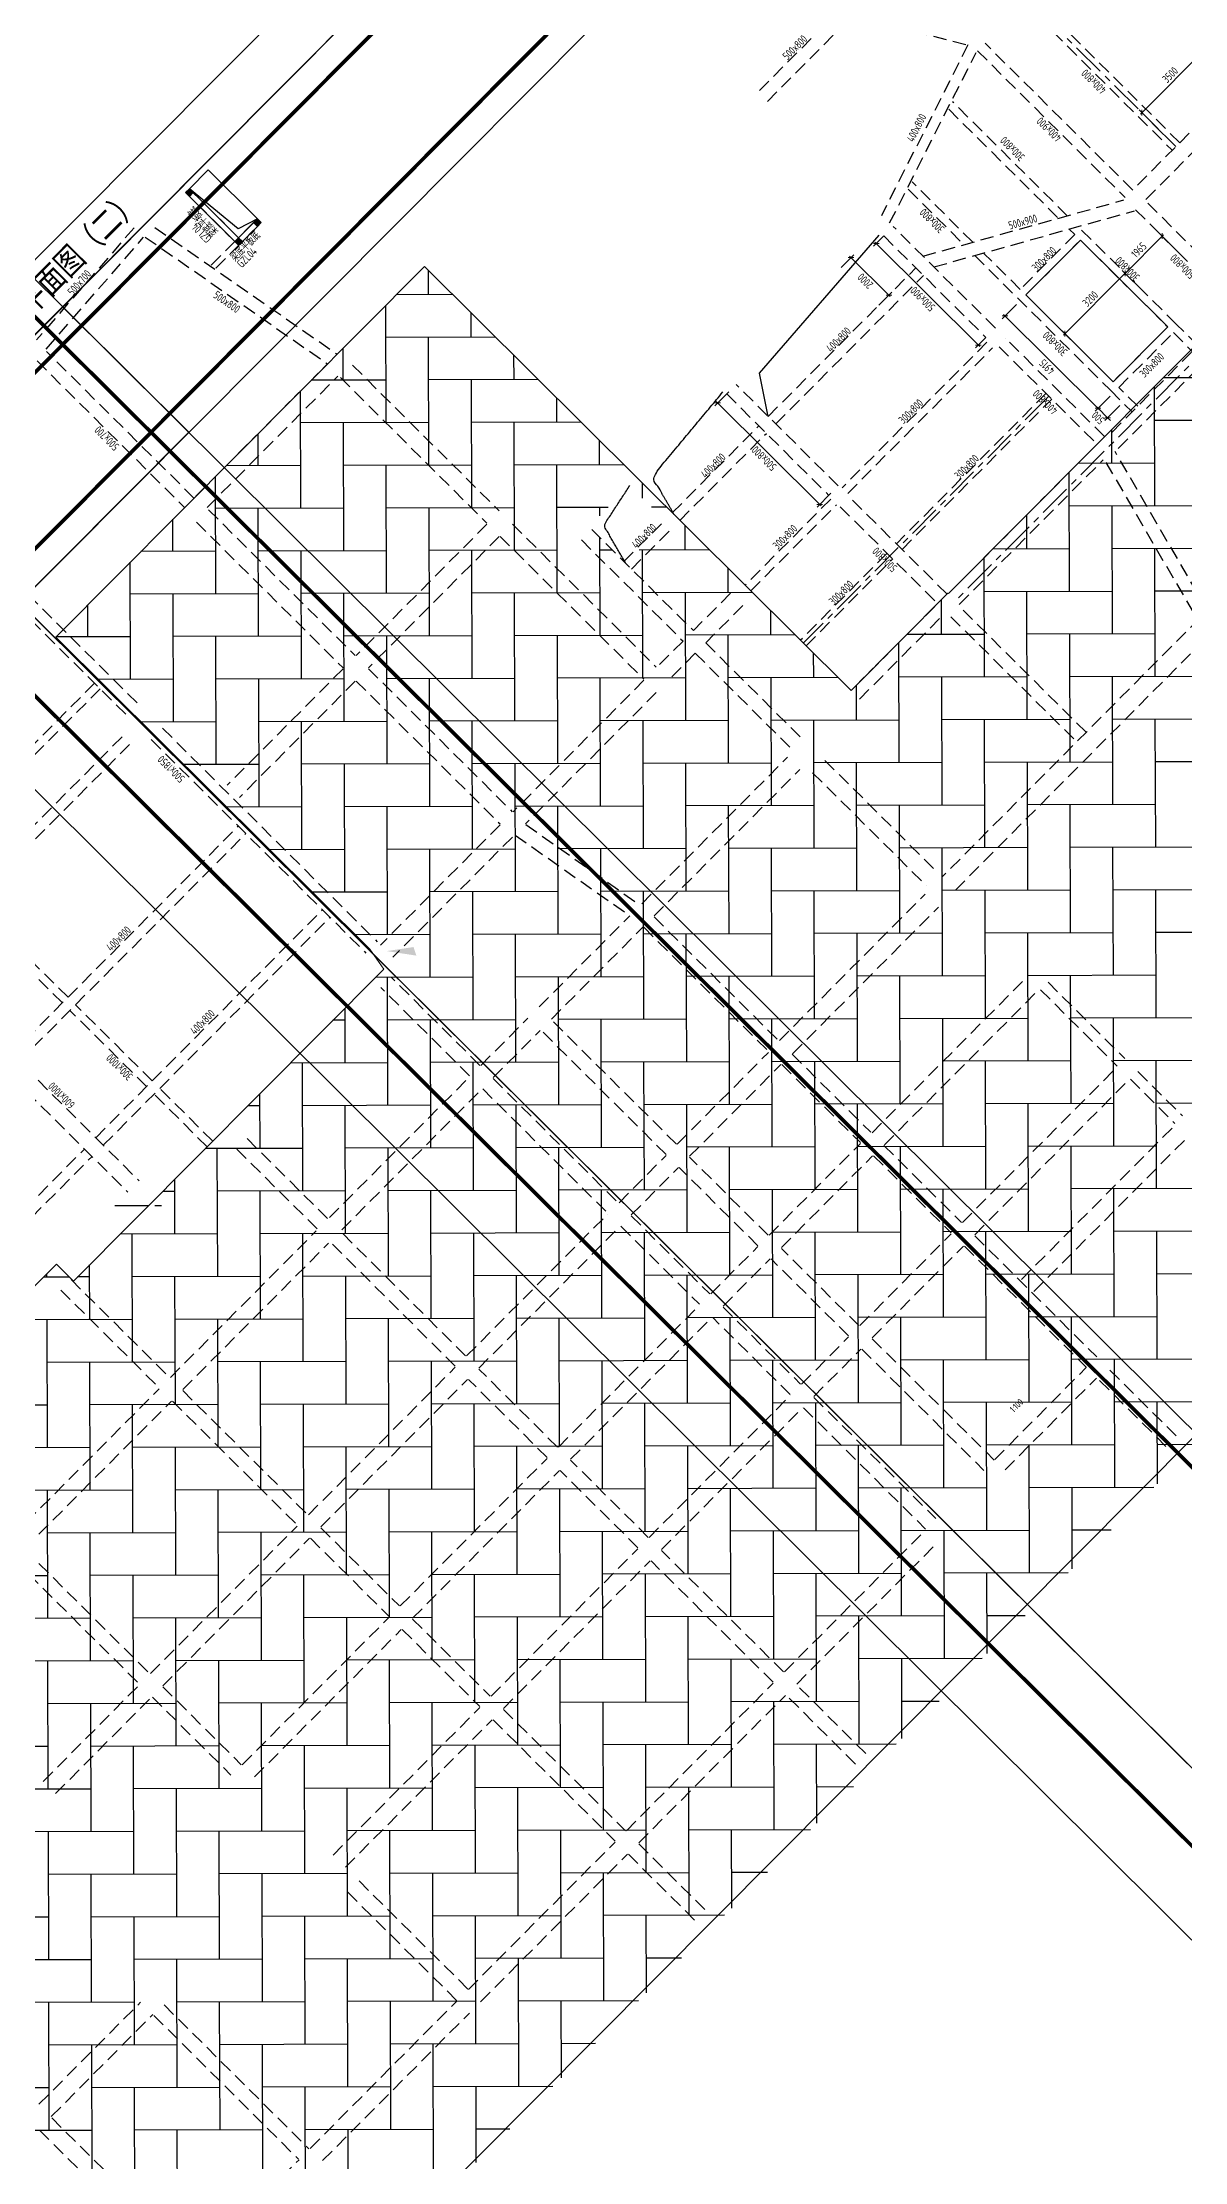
# Model space of a CAD drawing. Extents: x -10019161317 to 520012312, y -3104337261 to 7448155121.
# Drawn here: x 518866898 to 518909706, y 3499840316 to 3499919778 of the extents above; entities that cross this region are included whole.
import ezdxf
from ezdxf.enums import TextEntityAlignment as Align

# ---------------------------------------------------------------- set-up
doc = ezdxf.new("R2010")
doc.units = 0
doc.header["$LTSCALE"] = 1000
doc.header["$MEASUREMENT"] = 0
doc.linetypes.add('CENTER', pattern=[2, 1.25, -0.25, 0.25, -0.25])
doc.linetypes.add('DASHED', pattern=[0.75, 0.5, -0.25])
doc.layers.get('0').update_dxf_attribs({"linetype": 'CONTINUOUS'})
for name, color, linetype in [('__覆盖_S-plan-20-模板施工说明_TEN259BT_设计区$0$S_PLAN_TEXT', 7, 'CONTINUOUS'), ('C-SHET-SHET', 144, 'CONTINUOUS'), ('S_AXIS', 8, 'CENTER'), ('S_AXIS_DIMS', 3, 'CONTINUOUS'), ('S_BEAM', 4, 'DASHED'), ('S_BEAM_SECD_TEXT_VERT', 211, 'CONTINUOUS'), ('S_BEAM_TEXT_HORZ', 7, 'CONTINUOUS'), ('S_COLU', 2, 'CONTINUOUS'), ('S_COLU_HACH', 15, 'CONTINUOUS'), ('S_DETL', 7, 'CONTINUOUS'), ('S_DETL_DIMS', 83, 'CONTINUOUS'), ('S_HOLE', 201, 'CONTINUOUS')]:
    doc.layers.add(name, color=color, linetype=linetype)
doc.layers.add('内框', color=8, linetype='CONTINUOUS', plot=False)
doc.layers.add('板边界', color=1, linetype='CONTINUOUS', lineweight=0)
doc.styles.add('TH-STYLE1', font='Tssdeng.shx', dxfattribs={"width": 0.7, "bigfont": 'Tssdchn.shx'})
doc.styles.add('TH-STYLE3', font='tssdeng.shx', dxfattribs={"width": 0.7, "bigfont": 'tssdchn.shx'})
doc.styles.add('样式 1', font='Tssdeng.shx', dxfattribs={"width": 0.7, "bigfont": 'Tssdchn.shx'})
doc.styles.add('样式 1_yjk', font='Tssdeng.shx', dxfattribs={"width": 0.7, "bigfont": 'Tssdchn.shx'})
doc.styles.add('黑体', font='simhei.ttf')
doc.dimstyles.new('TSSD_100_100', dxfattribs={"dimtxt": 300, "dimasz": 150, "dimexe": 150, "dimexo": 200, "dimgap": 100, "dimtad": 1, "dimdec": 1, "dimdsep": 46, "dimtxsty": 'TH-STYLE3', "dimblk": 'ARCHTICK', "dimcen": -100, "dimdle": 75, "dimclrt": 7, "dimadec": 0, "dimazin": 0, "dimtfac": 1, "dimtdec": 1, "dimtix": 1, "dimtmove": 2, "dimatfit": 3, "dimldrblk": 'ARCHTICK', "dimfxl": 200, "dimtolj": 1, "dimtzin": 0, "dimarcsym": 0})

# ---------------------------------------------------------------- blocks, each defined once
blk = doc.blocks.new('THAPE_A0L_inner')
at = {"layer": '内框'}
for p, q in [((0, 860.8), (378, 860.8)), ((63, 841), (335.4, 841)), ((252, 841), (108, 841)), ((378, 841), (252, 841)), ((1179, 774), (1179, 802))]:
    blk.add_line(p, q, dxfattribs=at)
blk.add_lwpolyline([(0, 0), (1189, 0), (1189, 841), (0, 841)], close=True, dxfattribs=at)
at = {"layer": '内框', "const_width": 1.4}
blk.add_lwpolyline([(25, 831), (25, 10), (1179, 10), (1179, 831)], close=True, dxfattribs=at)
at = {"layer": '内框', "const_width": 0.5}
blk.add_lwpolyline([(1099, 831), (1099, 10)], dxfattribs=at)
at = {"layer": '内框', "style": '黑体', "width": 0.8}
blk.add_attdef('内框名称', (66.25, 846.96), '', height=9, dxfattribs=at)
blk = doc.blocks.new('_ArchTick')
at = {"color": 0, "const_width": 0.25}
blk.add_lwpolyline([(-0.53, -0.53), (0.53, 0.53)], dxfattribs=at)
blk = doc.blocks.new('*D71')
at = {"layer": 'S_AXIS_DIMS', "color": 0, "lineweight": -2, "transparency": 16777216}
for p, q in [((518896829, 3499911333), (518897311, 3499911818)), ((518897152, 3499911764), (518898676, 3499910248)), ((518898247, 3499909923), (518898729, 3499910408))]:
    blk.add_line(p, q, dxfattribs=at)
at = {"layer": 'S_AXIS_DIMS', "color": 0, "lineweight": -2, "transparency": 16777216, "xscale": 150, "yscale": 150, "zscale": 150}
for p, rotation in [((518897205, 3499911711), 135.1572983339821), ((518898623, 3499910301), 315.1572983339822)]:
    blk.add_blockref('_ArchTick', p, dxfattribs=dict(at, rotation=rotation))
at = {"layer": 'S_AXIS_DIMS', "color": 7, "transparency": 16777216, "insert": (518897738, 3499910829), "char_height": 300, "attachment_point": 5, "rotation": 135.1573, "style": 'TH-STYLE3'}
blk.add_mtext('\\A1;2000', dxfattribs=at)
blk = doc.blocks.new('*D119')
at = {"layer": 'S_AXIS_DIMS', "color": 0, "lineweight": -2, "transparency": 16777216}
for p, q in [((518908055, 3499917089), (518910628, 3499919677)), ((518911188, 3499919015), (518910469, 3499919729)), ((518908720, 3499916533), (518908001, 3499917248))]:
    blk.add_line(p, q, dxfattribs=at)
at = {"layer": 'S_AXIS_DIMS', "color": 0, "lineweight": -2, "transparency": 16777216, "xscale": 150, "yscale": 150, "zscale": 150}
for p, rotation in [((518910576, 3499919624), 45.15500888137735), ((518908107, 3499917142), 225.1550088813773)]:
    blk.add_blockref('_ArchTick', p, dxfattribs=dict(at, rotation=rotation))
at = {"layer": 'S_AXIS_DIMS', "color": 7, "transparency": 16777216, "insert": (518909164, 3499918559), "char_height": 300, "attachment_point": 5, "rotation": 45.15501, "style": 'TH-STYLE3'}
blk.add_mtext('\\A1;3500', dxfattribs=at)
blk = doc.blocks.new('*D124')
at = {"layer": 'S_AXIS_DIMS', "color": 0, "lineweight": -2, "transparency": 16777216}
for p, q in [((518906920, 3499906518), (518906357, 3499905951)), ((518906463, 3499906058), (518906356, 3499906163)), ((518906817, 3499905705), (518906463, 3499906058)), ((518907275, 3499906165), (518906711, 3499905599)), ((518906817, 3499905705), (518906923, 3499905599))]:
    blk.add_line(p, q, dxfattribs=at)
at = {"layer": 'S_AXIS_DIMS', "color": 0, "lineweight": -2, "transparency": 16777216, "xscale": 150, "yscale": 150, "zscale": 150}
for p, rotation in [((518906463, 3499906058), 315.1573313149535), ((518906817, 3499905705), 135.1573313149535)]:
    blk.add_blockref('_ArchTick', p, dxfattribs=dict(at, rotation=rotation))
at = {"layer": 'S_AXIS_DIMS', "color": 7, "transparency": 16777216, "insert": (518906464, 3499905704), "char_height": 300, "attachment_point": 5, "rotation": 135.15733, "style": 'TH-STYLE3'}
blk.add_mtext('\\A1;500', dxfattribs=at)
blk = doc.blocks.new('*D125')
at = {"layer": 'S_AXIS_DIMS', "color": 0, "lineweight": -2, "transparency": 16777216}
for p, q in [((518903404, 3499909953), (518902872, 3499909417)), ((518906516, 3499906005), (518902924, 3499909576)), ((518906889, 3499906487), (518906357, 3499905951))]:
    blk.add_line(p, q, dxfattribs=at)
at = {"layer": 'S_AXIS_DIMS', "color": 0, "lineweight": -2, "transparency": 16777216, "xscale": 150, "yscale": 150, "zscale": 150}
for p, rotation in [((518902978, 3499909523), 135.1573313149535), ((518906463, 3499906058), 315.1573313149535)]:
    blk.add_blockref('_ArchTick', p, dxfattribs=dict(at, rotation=rotation))
at = {"layer": 'S_AXIS_DIMS', "color": 7, "transparency": 16777216, "insert": (518904544, 3499907613), "char_height": 300, "attachment_point": 5, "rotation": 135.15733, "style": 'TH-STYLE3'}
blk.add_mtext('\\A1;4915', dxfattribs=at)
blk = doc.blocks.new('*D126')
at = {"layer": 'S_AXIS_DIMS', "color": 0, "lineweight": -2, "transparency": 16777216}
for p, q in [((518908916, 3499912567), (518907424, 3499911067)), ((518909477, 3499911903), (518908757, 3499912620)), ((518908092, 3499910509), (518907371, 3499911226))]:
    blk.add_line(p, q, dxfattribs=at)
at = {"layer": 'S_AXIS_DIMS', "color": 0, "lineweight": -2, "transparency": 16777216, "xscale": 150, "yscale": 150, "zscale": 150}
for p, rotation in [((518908863, 3499912514), 45.15733131495353), ((518907477, 3499911120), 225.1573313149535)]:
    blk.add_blockref('_ArchTick', p, dxfattribs=dict(at, rotation=rotation))
at = {"layer": 'S_AXIS_DIMS', "color": 7, "transparency": 16777216, "insert": (518907993, 3499911993), "char_height": 300, "attachment_point": 5, "rotation": 45.15733, "style": 'TH-STYLE3'}
blk.add_mtext('\\A1;1965', dxfattribs=at)
blk = doc.blocks.new('*D127')
at = {"layer": 'S_AXIS_DIMS', "color": 0, "lineweight": -2, "transparency": 16777216}
for p, q in [((518907530, 3499911174), (518905168, 3499908798)), ((518908092, 3499910509), (518907371, 3499911226)), ((518905802, 3499908273), (518905114, 3499908957))]:
    blk.add_line(p, q, dxfattribs=at)
at = {"layer": 'S_AXIS_DIMS', "color": 0, "lineweight": -2, "transparency": 16777216, "xscale": 150, "yscale": 150, "zscale": 150}
for p, rotation in [((518907477, 3499911120), 45.15733131495353), ((518905221, 3499908852), 225.1573313149535)]:
    blk.add_blockref('_ArchTick', p, dxfattribs=dict(at, rotation=rotation))
at = {"layer": 'S_AXIS_DIMS', "color": 7, "transparency": 16777216, "insert": (518906172, 3499910162), "char_height": 300, "attachment_point": 5, "rotation": 45.15733, "style": 'TH-STYLE3'}
blk.add_mtext('\\A1;3200', dxfattribs=at)
blk = doc.blocks.new('*D138')
at = {"layer": 'S_DETL_DIMS', "color": 0, "lineweight": -2, "transparency": 16777216}
for p, q in [((518892622, 3499906678), (518892100, 3499906153)), ((518896088, 3499902399), (518892153, 3499906313)), ((518896451, 3499902870), (518895929, 3499902346))]:
    blk.add_line(p, q, dxfattribs=at)
at = {"layer": 'S_DETL_DIMS', "color": 0, "lineweight": -2, "transparency": 16777216, "xscale": 150, "yscale": 150, "zscale": 150}
for p, rotation in [((518892206, 3499906260), 135.1572922776813), ((518896035, 3499902452), 315.1572922776813)]:
    blk.add_blockref('_ArchTick', p, dxfattribs=dict(at, rotation=rotation))
at = {"layer": 'S_DETL_DIMS', "color": 7, "transparency": 16777216, "insert": (518893944, 3499904179), "char_height": 300, "attachment_point": 5, "rotation": 135.15729, "style": 'TH-STYLE3'}
blk.add_mtext('\\A1;500x800', dxfattribs=at)
blk = doc.blocks.new('*D139')
at = {"layer": 'S_DETL_DIMS', "color": 0, "lineweight": -2, "transparency": 16777216}
for p, q in [((518898432, 3499912520), (518898046, 3499912132)), ((518902034, 3499908378), (518898099, 3499912291)), ((518902261, 3499908712), (518901875, 3499908324))]:
    blk.add_line(p, q, dxfattribs=at)
at = {"layer": 'S_DETL_DIMS', "color": 0, "lineweight": -2, "transparency": 16777216, "xscale": 150, "yscale": 150, "zscale": 150}
for p, rotation in [((518898152, 3499912238), 135.1572922776813), ((518901981, 3499908431), 315.1572922776813)]:
    blk.add_blockref('_ArchTick', p, dxfattribs=dict(at, rotation=rotation))
at = {"layer": 'S_DETL_DIMS', "color": 7, "transparency": 16777216, "insert": (518899890, 3499910157), "char_height": 300, "attachment_point": 5, "rotation": 135.15729, "style": 'TH-STYLE3'}
blk.add_mtext('\\A1;500x900', dxfattribs=at)
blk = doc.blocks.new('A$C0B490805')
at = {"layer": 'S_COLU_HACH'}
h = blk.add_hatch(color=256, dxfattribs=at)
h.dxf.hatch_style = 1
h.paths.add_polyline_path([(-500, 0), (-500, 500), (0, 500), (0, 0)])
at = {"layer": 'S_COLU'}
blk.add_lwpolyline([(-500, 0), (-500, 500), (0, 500), (0, 0)], close=True, dxfattribs=at)

msp = doc.modelspace()

# ---------------------------------------------------------------- hatches: boundary and pattern name
at = {"transparency": 33554585}
h = msp.add_hatch(dxfattribs=at)
h.set_pattern_fill('AR-HBONE', color=256, scale=400, style=0)
h.set_pattern_definition([(90.1573, (518774045.8, 3499953226.2), (-1604.387, 1595.6), [4800, -1600]), (180.1573, (518774041.4, 3499954826.2), (-1604.387, 1595.6), [4800, -1600])])
edge = h.paths.add_edge_path()
edge.add_line((518926254.3366, 3499890719.8027), (518925343.9392, 3499894058.7823))
edge.add_line((518925343.9392, 3499894058.7823), (518924105.0752, 3499896358.3784))
edge.add_line((518924105.0752, 3499896358.3784), (518922603.6995, 3499898212.0496))
edge.add_line((518922603.6995, 3499898212.0496), (518916911.281, 3499903873.2916))
edge.add_line((518916911.281, 3499903873.2916), (518917087.5716, 3499904050.5531))
edge.add_line((518917087.5716, 3499904050.5531), (518916591.2396, 3499904544.1668))
edge.add_line((518916591.2396, 3499904544.1668), (518916582.2525, 3499904535.1302))
edge.add_line((518916582.2525, 3499904535.1302), (518912348.8804, 3499909708.8961))
edge.add_line((518912348.8804, 3499909708.8961), (518912440.2221, 3499909800.7408))
edge.add_line((518912440.2221, 3499909800.7408), (518911943.89, 3499910294.3545))
edge.add_line((518911943.89, 3499910294.3545), (518911450.2763, 3499909798.0224))
edge.add_line((518911450.2763, 3499909798.0224), (518911468.0025, 3499909780.3934))
edge.add_line((518911468.0025, 3499909780.3934), (518900855.3077, 3499899109.2542))
edge.add_line((518900855.3077, 3499899109.2542), (518900837.5816, 3499899126.8833))
edge.add_line((518900837.5816, 3499899126.8833), (518897205.9911, 3499895475.2934))
edge.add_line((518897205.9911, 3499895475.2934), (518881217.0084, 3499911376.7063))
edge.add_line((518881217.0084, 3499911376.7063), (518867395.8323, 3499897479.4165))
edge.add_line((518867395.8323, 3499897479.4165), (518879165.9928, 3499885773.7198))
edge.add_line((518879165.9928, 3499885773.7198), (518879698.356, 3499885032.713))
edge.add_line((518879698.356, 3499885032.713), (518868063.1757, 3499873333.4575))
edge.add_line((518868063.1757, 3499873333.4575), (518867425.0359, 3499873968.1023))
edge.add_line((518867425.0359, 3499873968.1023), (518863194.0587, 3499869713.8249))
edge.add_line((518863194.0587, 3499869713.8249), (518863832.1979, 3499869079.1807))
edge.add_line((518863832.1979, 3499869079.1807), (518829702.3351, 3499834761.364))
edge.add_line((518829702.3351, 3499834761.364), (518829418.7137, 3499835043.4319))
edge.add_line((518829418.7137, 3499835043.4319), (518829207.1757, 3499834830.714))
edge.add_line((518829207.1757, 3499834830.714), (518821655.8336, 3499842340.6982))
edge.add_line((518821655.8336, 3499842340.6982), (518811113.6381, 3499831740.5299))
edge.add_line((518811113.6381, 3499831740.5299), (518817495.0645, 3499825393.9981))
edge.add_line((518817495.0645, 3499825393.9981), (518820104.1655, 3499828017.4675))
edge.add_line((518820104.1655, 3499828017.4675), (518815211.7492, 3499832883.0887))
edge.add_line((518815211.7492, 3499832883.0887), (518820324.1764, 3499838023.6703))
edge.add_line((518820324.1764, 3499838023.6703), (518833618.7855, 3499824801.8742))
edge.add_line((518833618.7855, 3499824801.8742), (518836862.5363, 3499828063.4885))
edge.add_line((518836862.5363, 3499828063.4885), (518834770.7631, 3499830143.8053))
edge.add_line((518834770.7631, 3499830143.8053), (518845912.3296, 3499841346.7289))
edge.add_line((518845912.3296, 3499841346.7289), (518865092.1069, 3499822271.9967))
edge.add_line((518865092.1069, 3499822271.9967), (518921682.8187, 3499878678.0165))
edge.add_arc((518912868.9209, 3499888912.7595), 13506.8412, 310.734186066, 367.688497263)
h.paths.add_polyline_path([(518887377.9936, 3499901617.8921), (518888911.8879, 3499903159.9309), (518890294.452, 3499901784.9388), (518888760.7107, 3499900242.7461)], flags=16)

# ---------------------------------------------------------------- linework, layer by layer
at = {"layer": '__覆盖_S-plan-20-模板施工说明_TEN259BT_设计区$0$S_PLAN_TEXT'}
msp.add_solid([(518880806.3084, 3499885857.1086), (518880915.5533, 3499885535.5436), (518879801.5564, 3499885705.8694)], dxfattribs=at)
at = {"layer": 'S_AXIS'}
for p, q in [((518909382.9706, 3499915873.5202), (518832380.5913, 3499992454.1671)), ((518933491.7529, 3499931393.6356), (518901121.2141, 3499898844.8311)), ((518904618.0634, 3499906508.8928), (518895415.6891, 3499897255.8811)), ((518869611.074, 3499876166.1844), (518871449.5437, 3499876171.2341))]:
    msp.add_line(p, q, dxfattribs=at)
at = {"layer": 'S_BEAM'}
for p, q in [((518909524.0042, 3499916015.3282), (518903993.447, 3499921515.5952)), ((518896764.7856, 3499920983.1267), (518893714.9219, 3499917916.4674)), ((518897383.4618, 3499920754.3404), (518901585.6634, 3499919680.6855)), ((518903711.381, 3499921231.978), (518909241.9381, 3499915731.711)), ((518894069.4448, 3499917563.8862), (518897119.3085, 3499920630.5455)), ((518914107.6756, 3499920624.1539), (518907831.6894, 3499914313.6546)), ((518908257.1168, 3499913890.5571), (518914533.1014, 3499920201.0548)), ((518901585.6634, 3499919680.6855), (518898342.6227, 3499913280.8906)), ((518898651.9915, 3499913006.4759), (518901894.1187, 3499919404.4683)), ((518901948.4693, 3499919459.3705), (518907479.0264, 3499913959.1035)), ((518907761.0914, 3499914242.7218), (518902230.5342, 3499919742.9888)), ((518905308.5608, 3499913277.2146), (518901011.033, 3499917551.1775)), ((518900868.4739, 3499917269.8524), (518904976.5761, 3499913184.2764)), ((518901767.3912, 3499912285.8737), (518899490.4029, 3499914550.3764)), ((518874107.7742, 3499912311.5597), (518872264.5808, 3499914145.202)), ((518874248.8068, 3499912453.3688), (518872405.6133, 3499914287.0111)), ((518899347.8439, 3499914269.0513), (518901435.4065, 3499912192.9355)), ((518899901.7055, 3499911763.58), (518907426.6936, 3499913870.1802)), ((518911873.4439, 3499910223.5189), (518908221.8579, 3499913855.1057)), ((518870332.5834, 3499912822.8439), (518866679.0793, 3499908628.8556)), ((518871106.9309, 3499912839.3663), (518877943.5174, 3499908085.1271)), ((518873228.1463, 3499911427.2832), (518874954.0983, 3499913162.4091)), ((518873401.2421, 3499911317.5147), (518875095.7856, 3499913021.3889)), ((518902613.448, 3499909066.6776), (518898784.609, 3499912874.5631)), ((518900309.1077, 3499911358.408), (518907834.0962, 3499913465.0084)), ((518905383.9812, 3499912779.1053), (518905589.2613, 3499912574.9508)), ((518909392.1383, 3499909216.0288), (518905715.9658, 3499912872.0435)), ((518907869.2767, 3499913500.5828), (518911520.8627, 3499909868.9961)), ((518867034.3762, 3499908275.5046), (518870687.88, 3499912469.4926)), ((518870748.8799, 3499912479.3441), (518877585.5617, 3499907725.0386)), ((518898432.0283, 3499912520.0398), (518902260.8672, 3499908712.1542)), ((518905589.275, 3499912574.9645), (518903544.2901, 3499910518.7181)), ((518903757.0179, 3499910307.1835), (518905801.9757, 3499912363.4027)), ((518905801.9757, 3499912363.4027), (518909074.2327, 3499909109.0888)), ((518894101.9618, 3499905755.23), (518899637.4562, 3499911321.2086)), ((518901842.8116, 3499911787.7643), (518906924.0703, 3499906734.368)), ((518903544.2901, 3499910518.7181), (518902174.7963, 3499911880.7025)), ((518894385.5801, 3499905473.165), (518899919.6984, 3499911037.7597)), ((518907029.2615, 3499907052.8561), (518903757.0046, 3499910307.1701)), ((518911556.4704, 3499909762.9889), (518906796.5932, 3499904976.8987)), ((518909074.2327, 3499909109.0888), (518907029.2615, 3499907052.8561)), ((518907222.0207, 3499904553.8012), (518911981.8978, 3499909339.8914)), ((518907241.9756, 3499906841.3077), (518909286.9468, 3499908897.5404)), ((518909286.9468, 3499908897.5404), (518909995.2228, 3499908193.1434)), ((518910206.7715, 3499908405.8571), (518909392.1386, 3499909216.0285)), ((518872578.76, 3499902690.9694), (518867048.2469, 3499908191.1926)), ((518902296.7196, 3499908535.4636), (518896866.9935, 3499903075.8593)), ((518897079.7073, 3499902864.3106), (518902509.4334, 3499908323.9149)), ((518902756.8096, 3499908359.9609), (518906408.3871, 3499904728.3667)), ((518903003.4808, 3499908678.8718), (518903003.4354, 3499908678.8262)), ((518906690.4521, 3499905011.985), (518903038.8746, 3499908643.5792)), ((518866695.6657, 3499907836.6697), (518872226.1787, 3499902336.4465)), ((518872649.32, 3499902761.8343), (518877550.2172, 3499907689.6844)), ((518873074.7475, 3499902338.7368), (518877975.6264, 3499907266.6051)), ((518878064.1783, 3499907213.7969), (518883559.2832, 3499901748.788)), ((518878522.5339, 3499907674.6766), (518884017.6388, 3499902209.6677)), ((518892543.9496, 3499906599.5362), (518896372.8526, 3499902791.6036)), ((518896725.434, 3499903146.1262), (518892896.5308, 3499906954.0591)), ((518904511.7068, 3499906614.6674), (518898905.6943, 3499900977.807)), ((518899118.408, 3499900766.2582), (518904724.4201, 3499906403.1182)), ((518906924.07, 3499906734.3683), (518907738.7031, 3499905924.1968)), ((518907950.2518, 3499906136.9106), (518907241.9756, 3499906841.3077)), ((518890505.6105, 3499902139.0735), (518893749.3806, 3499905400.7071)), ((518890789.2288, 3499901857.0085), (518894032.9989, 3499905118.6422)), ((518916097.6279, 3499904047.8327), (518900619.4059, 3499888484.219)), ((518906249.8141, 3499904533.4683), (518900855.3886, 3499899109.3355)), ((518901263.0769, 3499898703.8527), (518906657.5024, 3499904127.9854)), ((518906758.12, 3499904027.9189), (518910198.8411, 3499898116.5645)), ((518910568.207, 3499898475.9195), (518907101.2436, 3499904432.3597)), ((518862111.9146, 3499903298.5945), (518870478.6564, 3499894977.6792)), ((518901115.7377, 3499887990.605), (518916593.96, 3499903554.219)), ((518861688.8172, 3499902873.1669), (518870055.559, 3499894552.2516)), ((518896443.8956, 3499902650.4323), (518893235.3353, 3499899424.2023)), ((518893448.049, 3499899212.6536), (518896656.6093, 3499902438.8836)), ((518900802.391, 3499899091.4982), (518897150.8615, 3499902723.0288)), ((518872669.6674, 3499901789.6147), (518878164.7723, 3499896324.6058)), ((518873128.023, 3499902250.4944), (518878623.1279, 3499896785.4855)), ((518883559.3621, 3499901713.4509), (518878658.4831, 3499896785.5826)), ((518884513.9708, 3499901716.054), (518889902.7006, 3499896356.8376)), ((518888689.8023, 3499900313.268), (518890223.5276, 3499901855.4375)), ((518896798.28, 3499902368.5061), (518900449.8098, 3499898736.9753)), ((518884020.2418, 3499901255.0953), (518879119.3629, 3499896327.227)), ((518884055.6152, 3499901255.1743), (518889444.345, 3499895895.9578)), ((518887096.5513, 3499901122.1026), (518890907.6543, 3499897331.8725)), ((518887484.3906, 3499901512.0778), (518891295.4936, 3499897721.8477)), ((518888973.4206, 3499900031.2031), (518890507.1459, 3499901573.3725)), ((518898553.1134, 3499900623.2837), (518895309.3896, 3499897361.6692)), ((518895522.1033, 3499897150.1205), (518898765.8271, 3499900411.735)), ((518892688.1853, 3499899122.2092), (518891295.4936, 3499897721.8477)), ((518893149.0651, 3499898663.8536), (518891756.3734, 3499897263.4921)), ((518900343.9682, 3499898630.5508), (518897206.0188, 3499895475.2657)), ((518906013.8776, 3499893908.5542), (518901298.7234, 3499898597.8841)), ((518897525.0865, 3499895157.9719), (518900663.0359, 3499898313.257)), ((518900946.1418, 3499898243.3616), (518905661.2964, 3499893554.0313)), ((518890907.6543, 3499897331.8725), (518889938.0561, 3499896356.9345)), ((518891368.5341, 3499896873.5169), (518890398.9358, 3499895898.5789)), ((518891368.5341, 3499896873.5169), (518895037.8459, 3499893224.3015)), ((518891756.3734, 3499897263.4921), (518895425.6853, 3499893614.2766)), ((518878164.8694, 3499896289.2506), (518873827.6741, 3499891928.1702)), ((518879119.4599, 3499896291.8718), (518884508.208, 3499890932.6373)), ((518868850.2289, 3499895750.9799), (518860353.0347, 3499887207.003)), ((518869062.9425, 3499895539.431), (518860565.7483, 3499886995.4541)), ((518878625.7492, 3499895830.895), (518874288.5539, 3499891469.8146)), ((518878661.1044, 3499895830.9921), (518884049.8524, 3499890471.7575)), ((518889444.4424, 3499895860.6024), (518884543.5639, 3499890932.7337)), ((518889905.3222, 3499895402.2468), (518885004.4437, 3499890474.3781)), ((518869880.9871, 3499893738.5673), (518861877.4235, 3499885690.925)), ((518871400.4161, 3499894060.9682), (518879448.0873, 3499886057.3759)), ((518870164.6055, 3499893456.5024), (518862161.0419, 3499885408.8601)), ((518870977.3187, 3499893635.5406), (518879024.9899, 3499885631.9484)), ((518889361.3854, 3499887481.1276), (518894826.3943, 3499892976.2326)), ((518889822.2651, 3499887022.772), (518895287.2741, 3499892517.877)), ((518895764.9091, 3499892395.4444), (518900019.1839, 3499888164.4698)), ((518896223.2647, 3499892856.3241), (518900477.5395, 3499888625.3496)), ((518865741.7237, 3499881847.7904), (518874238.9299, 3499890391.794)), ((518866025.3421, 3499881565.7254), (518874522.5483, 3499890109.729)), ((518884049.9502, 3499890436.4016), (518879572.1695, 3499885933.9607)), ((518884510.83, 3499889978.046), (518880033.0493, 3499885475.6052)), ((518884620.8189, 3499890053.1893), (518888913.9284, 3499887031.2066)), ((518885014.2839, 3499890448.8211), (518889286.6538, 3499887441.4373)), ((518867857.1805, 3499883974.8978), (518864276.5433, 3499887536.0124)), ((518894519.6935, 3499882351.0709), (518899984.7025, 3499887846.1758)), ((518895016.0256, 3499881857.4572), (518900481.0345, 3499887352.5621)), ((518867645.6318, 3499883762.184), (518864064.9946, 3499887323.2986)), ((518868896.9781, 3499878709.8181), (518877394.1843, 3499887253.8217)), ((518869180.5964, 3499878427.7531), (518877677.8026, 3499886971.7568)), ((518885518.2501, 3499883616.8281), (518888913.9284, 3499887031.2066)), ((518885979.1298, 3499883158.4725), (518889399.1677, 3499886597.3446)), ((518889434.5229, 3499886597.4417), (518894114.2251, 3499881943.3695)), ((518889822.3622, 3499886987.4168), (518894502.0645, 3499882333.3447)), ((518862480.1125, 3499885091.537), (518870527.7846, 3499877087.9438)), ((518862057.0151, 3499884666.1095), (518870104.6873, 3499876662.5162)), ((518882909.052, 3499881028.7138), (518879576.5367, 3499884342.9773)), ((518883296.8914, 3499881418.689), (518879964.3761, 3499884732.9525)), ((518897994.0203, 3499878895.7773), (518903670.5756, 3499884603.5936)), ((518904307.9401, 3499884251.789), (518907179.5755, 3499881395.8812)), ((518904590.0051, 3499884535.4074), (518907461.6405, 3499881679.4995)), ((518870800.8468, 3499880624.1722), (518867929.2467, 3499883480.1155)), ((518871012.3955, 3499880836.8859), (518868140.7954, 3499883692.8293)), ((518898454.9001, 3499878437.4218), (518904131.4553, 3499884145.238)), ((518883332.2465, 3499881418.7861), (518885095.1526, 3499883191.4006)), ((518883793.1263, 3499880960.4305), (518885556.0324, 3499882733.045)), ((518890271.0894, 3499878079.0704), (518885591.3877, 3499882733.142)), ((518890658.9288, 3499878469.0456), (518885979.227, 3499883123.1171)), ((518890694.2844, 3499878469.1423), (518894114.3222, 3499881908.0144)), ((518894998.3965, 3499881839.731), (518897940.9365, 3499878913.3069)), ((518877655.6889, 3499875710.9675), (518882909.1491, 3499880993.3586)), ((518891155.1641, 3499878010.7867), (518894575.202, 3499881449.6588)), ((518894610.5572, 3499881449.7558), (518897553.0972, 3499878523.3317)), ((518901379.7104, 3499875528.6231), (518907056.2692, 3499881236.4429)), ((518907957.9726, 3499881185.8858), (518909624.2292, 3499879528.7551)), ((518873069.727, 3499878367.6626), (518871084.4617, 3499880342.1037)), ((518873281.2757, 3499878580.3763), (518871296.0104, 3499880554.8175)), ((518878116.5687, 3499875252.6119), (518883370.0288, 3499880535.0031)), ((518883405.3841, 3499880535.1001), (518888085.0862, 3499875881.0281)), ((518883793.2234, 3499880925.0753), (518888472.9256, 3499876271.0032)), ((518901840.5902, 3499875070.2675), (518907517.149, 3499880778.0873)), ((518907675.9076, 3499880902.2675), (518909342.1642, 3499879245.1368)), ((518877585.0756, 3499875675.4181), (518874465.2741, 3499878778.1328)), ((518909236.584, 3499879068.0695), (518903542.3972, 3499873342.5247)), ((518909697.4637, 3499878609.7139), (518904003.277, 3499872884.1691)), ((518861986.3878, 3499871761.1685), (518868473.8807, 3499878284.3905)), ((518862270.0062, 3499871479.1036), (518868757.4991, 3499878002.3256)), ((518877197.2362, 3499875285.4429), (518874077.4348, 3499878388.1576)), ((518888508.2808, 3499876271.1003), (518890271.1869, 3499878043.7148)), ((518894097.8012, 3499875049.0073), (518891155.2608, 3499877975.4318)), ((518894133.1564, 3499875049.1044), (518897553.1967, 3499878487.9789)), ((518894594.0362, 3499874590.7488), (518898014.0764, 3499878029.6233)), ((518898049.4292, 3499878029.718), (518900956.517, 3499875138.552)), ((518898437.2686, 3499878419.6932), (518901344.3563, 3499875528.5272)), ((518888969.1606, 3499875812.7448), (518890732.0667, 3499877585.3592)), ((518893709.9619, 3499874659.0321), (518890767.4215, 3499877585.4567)), ((518882796.4651, 3499870527.8294), (518888085.1834, 3499875845.6729)), ((518888969.2576, 3499875777.3895), (518891911.7977, 3499872850.9654)), ((518871697.0663, 3499869719.5305), (518877162.0752, 3499875214.6354)), ((518872157.9461, 3499869261.175), (518877622.955, 3499874756.2798)), ((518882373.2705, 3499870137.7571), (518877693.5683, 3499874791.8292)), ((518882761.1098, 3499870527.7323), (518878081.4076, 3499875181.8044)), ((518883257.3449, 3499870069.4738), (518888546.0631, 3499875387.3173)), ((518888581.4183, 3499875387.4144), (518891523.9584, 3499872460.9902)), ((518891947.1529, 3499872851.0625), (518893710.059, 3499874623.6769)), ((518897536.5763, 3499871664.3247), (518900956.6141, 3499875103.1968)), ((518897997.456, 3499871205.9691), (518901417.4939, 3499874644.8412)), ((518901452.849, 3499874644.9383), (518906026.1944, 3499870096.6406)), ((518901840.6884, 3499875034.9135), (518906414.0338, 3499870486.6157)), ((518892408.0327, 3499872392.7069), (518894170.9387, 3499874165.3213)), ((518897113.3817, 3499871274.2524), (518894206.294, 3499874165.4184)), ((518897501.221, 3499871664.2276), (518894594.1333, 3499874555.3936)), ((518867974.6732, 3499873386.2779), (518871661.7111, 3499869719.4334)), ((518867586.8338, 3499872996.3027), (518871273.8718, 3499869329.4582)), ((518886235.3383, 3499867107.7927), (518891524.0554, 3499872425.635)), ((518892408.1298, 3499872357.3517), (518895315.2175, 3499869466.1857)), ((518886696.2181, 3499866649.4371), (518891984.9352, 3499871967.2794)), ((518894927.3782, 3499869076.2105), (518892020.2904, 3499871967.3765)), ((518895350.5716, 3499869466.2816), (518897113.4788, 3499871238.8972)), ((518895811.4513, 3499869007.926), (518897574.3586, 3499870780.5416)), ((518897609.7138, 3499870780.6387), (518902183.0591, 3499866232.341)), ((518897997.5531, 3499871170.6139), (518902570.8985, 3499866622.3162)), ((518876873.1006, 3499864571.8448), (518882373.3676, 3499870102.402)), ((518886199.9819, 3499867107.6945), (518883257.4419, 3499870034.1186)), ((518902588.5275, 3499866640.0423), (518906008.5654, 3499870078.9144)), ((518906910.3658, 3499869993.002), (518909498.3829, 3499867419.1592)), ((518865773.7018, 3499863763.5459), (518871273.9688, 3499869294.1031)), ((518872158.0432, 3499869225.8197), (518876837.7453, 3499864571.7477)), ((518877333.9804, 3499864113.4892), (518882834.2474, 3499869644.0464)), ((518885812.1426, 3499866717.7193), (518882869.6025, 3499869644.1434)), ((518902978.5027, 3499866252.203), (518906398.5405, 3499869691.0751)), ((518906522.5265, 3499869603.0268), (518909110.5436, 3499867029.184)), ((518866234.5816, 3499863305.1903), (518871734.8486, 3499868835.7475)), ((518871770.2038, 3499868835.8445), (518876449.906, 3499864181.7725)), ((518889638.7558, 3499863723.0107), (518894927.4753, 3499869040.8553)), ((518890099.6356, 3499863264.6551), (518895388.355, 3499868582.4997)), ((518895423.7102, 3499868582.5968), (518899997.0556, 3499864034.299)), ((518895811.5496, 3499868972.572), (518900384.8949, 3499864424.2742)), ((518880311.9738, 3499861151.8081), (518885812.2409, 3499866682.3653)), ((518880772.8536, 3499860693.4525), (518886273.1206, 3499866224.0097)), ((518889215.5624, 3499863332.9396), (518886308.4747, 3499866224.1056)), ((518889603.4017, 3499863722.9147), (518886696.314, 3499866614.0808)), ((518870949.7361, 3499858615.8601), (518876450.0032, 3499864146.4173)), ((518871410.6159, 3499858157.5045), (518876910.8829, 3499863688.0617)), ((518876946.2381, 3499863688.1588), (518879888.7781, 3499860761.7346)), ((518877334.0774, 3499864078.1339), (518880276.6175, 3499861151.7098)), ((518894708.4344, 3499858681.1004), (518899997.1527, 3499863998.9438)), ((518895169.3142, 3499858222.7448), (518900458.0324, 3499863540.5883)), ((518865846.8393, 3499862879.8599), (518870526.5415, 3499858225.7878)), ((518866234.6787, 3499863269.8351), (518870914.3809, 3499858615.763)), ((518883715.3913, 3499857767.026), (518889215.6583, 3499863297.5832)), ((518884176.2711, 3499857308.6704), (518889676.5381, 3499862839.2276)), ((518894285.2398, 3499858291.0281), (518889711.8945, 3499862839.3259)), ((518894673.0792, 3499858681.0033), (518890099.7338, 3499863229.301)), ((518874388.6082, 3499855195.8222), (518879888.8752, 3499860726.3794)), ((518880772.9495, 3499860658.0961), (518883680.0373, 3499857766.9301)), ((518874849.488, 3499854737.4666), (518880349.755, 3499860268.0238)), ((518880385.1102, 3499860268.1209), (518883292.1979, 3499857376.9549)), ((518866930.3102, 3499854574.2991), (518870526.6387, 3499858190.4326)), ((518871410.7129, 3499858122.1493), (518874353.253, 3499855195.7251)), ((518888785.0699, 3499852725.1158), (518894285.3369, 3499858255.6729)), ((518897757.4284, 3499855613.5467), (518895169.4112, 3499858187.3896)), ((518867391.19, 3499854115.9435), (518870987.5184, 3499857732.077)), ((518871022.8736, 3499857732.1741), (518873965.4136, 3499854805.75)), ((518877792.0268, 3499851811.0413), (518883292.2938, 3499857341.5985)), ((518884176.3693, 3499857273.3164), (518888749.7147, 3499852725.0187)), ((518889245.9497, 3499852266.7602), (518894746.2167, 3499857797.3174)), ((518897369.589, 3499855223.5715), (518894781.5719, 3499857797.4144)), ((518878252.9066, 3499851352.6858), (518883753.1736, 3499856883.2429)), ((518883788.53, 3499856883.3412), (518888361.8753, 3499852335.0435)), ((518882861.7054, 3499846769.1311), (518888361.9724, 3499852299.6883)), ((518883322.5852, 3499846310.7755), (518888822.8522, 3499851841.3327)), ((518888858.2074, 3499851841.4298), (518891446.2245, 3499849267.5869)), ((518889246.0467, 3499852231.405), (518891834.0639, 3499849657.562)), ((518882843.9793, 3499846786.7602), (518878623.9189, 3499850981.232)), ((518882420.8818, 3499846361.3327), (518878202.0593, 3499850557.0492)), ((518866769.1078, 3499842464.6071), (518870576.9849, 3499846293.4544)), ((518871461.1563, 3499846189.8159), (518876885.3567, 3499840795.3232)), ((518876938.3409, 3499840813.1465), (518882438.608, 3499846343.7036)), ((518867229.9876, 3499842006.2515), (518871037.8647, 3499845835.0988)), ((518871073.317, 3499845799.8407), (518876497.5173, 3499840405.348)), ((518877399.2207, 3499840354.7909), (518882899.4877, 3499845885.348)), ((518866789.4552, 3499841492.3875), (518872213.6555, 3499836097.8949)), ((518867247.8108, 3499841953.2673), (518872672.0111, 3499836558.7746)), ((518872707.3663, 3499836558.8717), (518876515.2435, 3499840387.719))]:
    msp.add_line(p, q, dxfattribs=at)
at = {"layer": 'S_DETL'}
for points in [[(518872406.2721, 3499914004.2865), (518874108.0452, 3499912311.8322)], [(518874249.0778, 3499912453.6412), (518872547.4014, 3499914145.9574)], [(518874248.8036, 3499912453.3656), (518874812.944, 3499913020.6124)], [(518874390.8868, 3499912312.6086), (518874954.7531, 3499912879.5798)]]:
    msp.add_lwpolyline(points, dxfattribs=at)
at = {"layer": 'S_HOLE'}
for points in [[(518872405.6133, 3499914287.0111), (518873110.8393, 3499914996.1203), (518874954.0308, 3499913162.4761), (518874248.8049, 3499912453.3669)], [(518903757.0179, 3499910307.1835), (518905801.9689, 3499912363.4095), (518909074.2327, 3499909109.0888), (518907029.0491, 3499907052.8089)]]:
    msp.add_lwpolyline(points, close=True, dxfattribs=at)
for points in [[(518874954.0308, 3499913162.4761), (518874240.5828, 3499912792.2396), (518872405.6142, 3499914287.012)], [(518894101.8906, 3499905755.3008), (518893773.9416, 3499907372.1528), (518898256.0784, 3499912555.868)]]:
    msp.add_lwpolyline(points, dxfattribs=at)
for points in [[(518890576.448, 3499902068.6249), (518889755.001, 3499903492.0577), (518892402.4489, 3499906669.7097)], [(518888760.6881, 3499900242.868), (518887939.2411, 3499901666.3008), (518888911.8879, 3499903159.9309)]]:
    msp.add_open_spline(points, degree=1, dxfattribs=at)
at = {"layer": '板边界', "linetype": 'ByBlock'}
msp.add_lwpolyline([(518911468.0025, 3499909780.3934), (518900855.3077, 3499899109.2542), (518900837.5816, 3499899126.8833), (518897205.9911, 3499895475.2934), (518881217.0084, 3499911376.7063), (518867395.8323, 3499897479.4165), (518879165.9928, 3499885773.7198), (518879698.356, 3499885032.713), (518868063.1757, 3499873333.4575), (518867425.0359, 3499873968.1023), (518863194.0587, 3499869713.8249), (518863832.1979, 3499869079.1807), (518829702.3351, 3499834761.364)], dxfattribs=at)
msp.add_lwpolyline([(518834770.7631, 3499830143.8053), (518845912.3296, 3499841346.7289), (518865092.1244, 3499822271.9793), (518921426.9369, 3499878926.9846, 0.2580388579)], format="xyb", dxfattribs=at)

# ---------------------------------------------------------------- block references
at = {"layer": 'S_BEAM', "xscale": 0.4, "yscale": 0.4, "zscale": 0.4, "rotation": 45.15729227768126}
for p in [(518872547.4224, 3499914145.9785), (518875095.7856, 3499913021.3889), (518874390.8868, 3499912312.6086)]:
    msp.add_blockref('A$C0B490805', p, dxfattribs=at)
at = {"layer": '内框', "xscale": 100, "yscale": 100, "zscale": 100, "rotation": 45.15729833413873}
for p in [(518862812.8404, 3499895537.9045), (518788539.5966, 3499820855.7213), (518843443.3116, 3499766252.6441)]:
    msp.add_blockref('THAPE_A0L_inner', p, dxfattribs=at)
msp.add_blockref('THAPE_A0L_inner', (518917716.5555, 3499840934.8273), dxfattribs=at).add_auto_attribs({'内框名称': '地库顶板结构平面图（二）'})

# ---------------------------------------------------------------- texts
at = {"layer": 'C-SHET-SHET', "insert": (518903407.8747, 3499868665.2956), "char_height": 250, "attachment_point": 5, "rotation": 45.157298334, "style": 'TH-STYLE1'}
msp.add_mtext('1:100', dxfattribs=at)
at = {"layer": 'S_BEAM_SECD_TEXT_VERT', "linetype": 'Continuous', "width": 0.7}
for s, rotation, style, p in [('400x800', 135.157326791, '样式 1_yjk', (518906406.7708, 3499918411.5698)), ('300x800', 135.157515161, '样式 1_yjk', (518903361.6494, 3499915892.5733)), ('300x800', 135.157515161, '样式 1_yjk', (518900345.0263, 3499913196.5732)), ('300x800', 45.157328165, '样式 1_yjk', (518904546.0303, 3499911549.8913)), ('300x800', 135.157515161, '样式 1_yjk', (518907669.2355, 3499911388.0223)), ('400x800', 45.157331323, '样式 1_yjk', (518896843.7352, 3499908528.75)), ('300x800', 135.157515161, '样式 1_yjk', (518904957.1662, 3499908586.9432)), ('300x800', 45.157328165, '样式 1_yjk', (518908584.3573, 3499907571.8942)), ('400x800', 45.157331323, '样式 1_yjk', (518892146.3544, 3499903803.964)), ('300x800', 45.157328165, '样式 1_yjk', (518901643.5597, 3499903755.2898)), ('400x800', 45.157331323, '样式 1_yjk', (518889551.8044, 3499901168.0683)), ('300x800', 45.157328165, '样式 1_yjk', (518896940.0021, 3499899036.6641)), ('500x1850', 135.157339287, '样式 1', (518871828.798, 3499892637.5238)), ('400x800', 45.157339306, '样式 1', (518869859.4966, 3499886068.5809)), ('400x800', 45.157339306, '样式 1', (518873003.1023, 3499882942.1964)), ('300x1000', 135.157339287, '样式 1', (518869890.4092, 3499881457.8646)), ('600x1000', 135.157339287, '样式 1', (518867717.8912, 3499880399.8694))]:
    msp.add_text(s, height=300, rotation=rotation, dxfattribs=dict(at, style=style)).set_placement(p, align=Align.CENTER)
at = {"layer": 'S_BEAM_SECD_TEXT_VERT', "linetype": 'Continuous', "style": '样式 1_yjk', "width": 0.7}
for s, rotation, p in [('GZL04', 135.157331608, (518873261.2075, 3499912442.2931)), ('梁底平板底', 135.157331608, (518873520.2867, 3499912702.7988)), ('梁底平板底', 45.157331608, (518874135.3982, 3499911537.8157)), ('GZL04', 45.157331608, (518874369.3833, 3499911305.1121))]:
    msp.add_text(s, height=300, rotation=rotation, dxfattribs=at).set_placement(p)
at = {"layer": 'S_BEAM_TEXT_HORZ', "linetype": 'Continuous', "style": '样式 1_yjk', "width": 0.7}
for s, rotation, p in [('500x800', 45.157331288, (518895206.0448, 3499919483.3779)), ('400x800', 63.126779508, (518899792.7841, 3499916508.1447)), ('400x900', 135.157326791, (518904726.175, 3499916616.8347)), ('500x900', 15.639447921, (518903681.4119, 3499912904.7845)), ('500x700', 48.939938135, (518868393.7186, 3499910670.5366)), ('500x800', 135.157326791, (518909733.7843, 3499911484.2302)), ('500x800', 325.1848136, (518873723.0821, 3499909923.0231)), ('400x800', 135.157208471, (518904586.4396, 3499906396.838)), ('300x800', 45.157331288, (518899552.341, 3499905835.0597)), ('500x700', 135.157326791, (518869414.3492, 3499905039.6845)), ('300x800', 45.157331288, (518894838.3062, 3499901126.847)), ('500x800', 135.157326791, (518898572.3332, 3499900488.0845))]:
    msp.add_text(s, height=300, rotation=rotation, dxfattribs=at).set_placement(p, align=Align.CENTER)

# ---------------------------------------------------------------- dimensions: what is measured, and where the dimension line sits
at = {"layer": 'S_AXIS_DIMS'}
for base, p1, p2, angle, picture, middle in [((518910575.5973, 3499919623.7143), (518908861.3321, 3499916392.3438), (518911329.3879, 3499918873.9913), 45.155008881, '*D119', (518909164.2648, 3499918559.2384)), ((518907477.1979, 3499911120.4597), (518909619.0296, 3499911761.7458), (518908233.3614, 3499910368.4376), 45.157331315, '*D126', (518907992.7728, 3499911993.4022)), ((518898623.024, 3499910301.1893), (518896687.5948, 3499911191.2606), (518898105.6526, 3499909780.9693), 135.157298334, '*D71', (518897737.7048, 3499910829.074)), ((518905220.6908, 3499908851.5259), (518908233.3614, 3499910368.4376), (518905943.7806, 3499908132.3964), 45.157331315, '*D127', (518906171.6829, 3499910162.2834)), ((518902977.5831, 3499909523.4563), (518907030.4269, 3499906628.5939), (518903545.4558, 3499910094.4563), 135.157331315, '*D125', (518904543.7726, 3499907613.2582)), ((518906462.5432, 3499906057.5829), (518907415.9007, 3499906307.1135), (518907061.3678, 3499906659.7053), 135.157331315, '*D124', (518906463.5192, 3499905704.0258))]:
    dim = msp.add_linear_dim(base=base, p1=p1, p2=p2, angle=angle, dimstyle='TSSD_100_100', dxfattribs=at)
    dim.commit()
    dim.dimension.update_dxf_attribs({"geometry": picture, "text_midpoint": middle})
at = {"layer": 'S_DETL_DIMS'}
for base, p1, p2, text, picture, middle in [((518898152.1174, 3499912238.4692), (518902401.9756, 3499908853.9209), (518898573.1309, 3499912661.8007), '500x900', '*D139', (518899890.249, 3499910157.268)), ((518892206.2198, 3499906259.8355), (518896592.2275, 3499903012.1872), (518892763.3833, 3499906820.0665), '500x800', '*D138', (518893944.3512, 3499904178.6346))]:
    dim = msp.add_linear_dim(base=base, p1=p1, p2=p2, angle=135.157292278, text=text, dimstyle='TSSD_100_100', dxfattribs=at)
    dim.commit()
    dim.dimension.update_dxf_attribs({"geometry": picture, "text_midpoint": middle})

doc.saveas('drawing.dxf')
